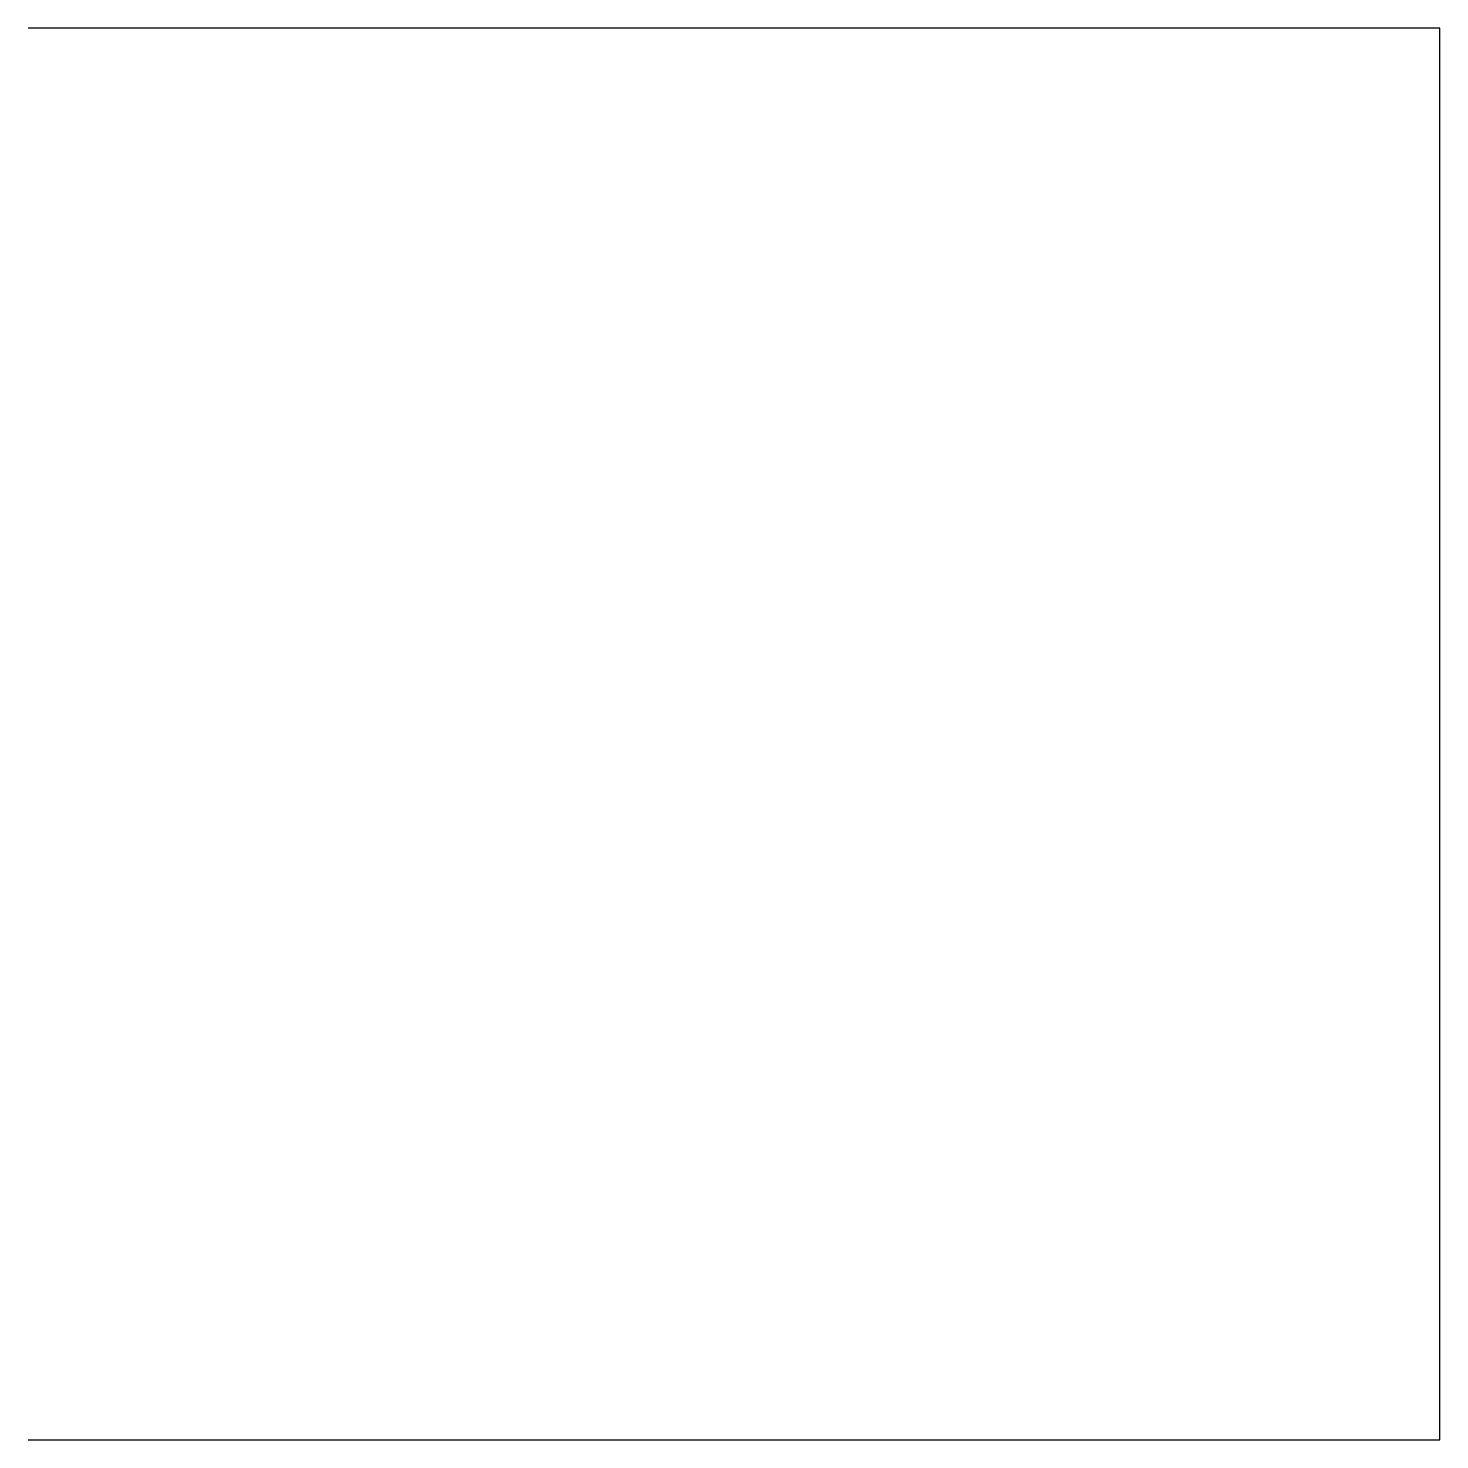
# Model space of a CAD drawing. Extents: x 0 to 10, y 0 to 10.
import ezdxf

# ---------------------------------------------------------------- set-up
doc = ezdxf.new("R2010")
doc.units = 0

msp = doc.modelspace()

# ---------------------------------------------------------------- linework, layer by layer
at = {"layer": 'Floor_1'}
msp.add_lwpolyline([(0, 0), (10, 0), (10, 10), (0, 10)], dxfattribs=at)

doc.saveas('drawing.dxf')
